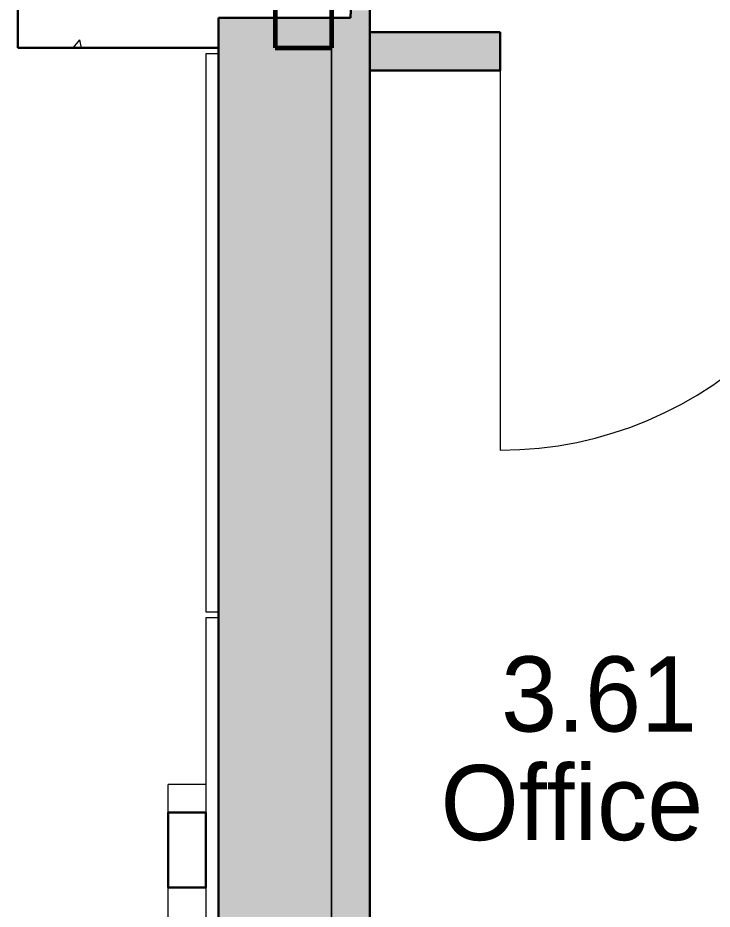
# Model space of a CAD drawing. Header units: millimetres. Extents: x 155927 to 317870, y -36033 to 97293.
# Drawn here: x 155927 to 157773, y 11274 to 13646 of the extents above; entities that cross this region are included whole.
import ezdxf

# ---------------------------------------------------------------- set-up
doc = ezdxf.new("R2010")
doc.units = ezdxf.units.MM
doc.header["$MEASUREMENT"] = 0
for name, color, linetype, lineweight in [('A-AREA-IDEN', 7, 'CONTINUOUS', 9), ('A-DOOR', 4, 'CONTINUOUS', 9), ('A-GENM', 8, 'CONTINUOUS', 9), ('A-GLAZ', 7, 'CONTINUOUS', 9), ('A-GLAZ-CURT', 7, 'CONTINUOUS', 9), ('A-WALL', 7, 'CONTINUOUS', 9), ('A-WALL-PATT', 7, 'CONTINUOUS', 9), ('I-WALL', 7, 'CONTINUOUS', 9), ('S-COLS-SYMB', 7, 'CONTINUOUS', 70)]:
    doc.layers.add(name, color=color, linetype=linetype, lineweight=lineweight)
doc.styles.add('Century Gothic', font='GOTHIC.TTF', dxfattribs={"height": 200})

msp = doc.modelspace()

# ---------------------------------------------------------------- hatches: boundary and pattern name
at = {"layer": 'A-WALL-PATT'}
h = msp.add_hatch(color=256, dxfattribs=at)
h.paths.add_polyline_path([(156474.5, 9267.6), (156760.8, 9267.6), (156760.8, 13645.6), (156460.8, 13645.6), (156460.8, 9267.6)], flags=0)
h.paths.add_polyline_path([(156474.5, 14969.6), (156760.8, 14969.6), (156760.8, 16290.6), (156460.8, 16290.6), (156460.8, 14969.6), (156465.3, 14969.6)], flags=0)
h.paths.add_polyline_path([(156760.8, 25449.6), (156760.8, 26790.6), (156460.8, 26790.6), (156460.8, 25449.6), (156474.5, 25449.6)], flags=0)
h.paths.add_polyline_path([(156460.8, 28449.6), (156760.8, 28449.6), (156760.8, 34347.6), (156460.8, 34347.6), (156460.8, 28906.5)], flags=0)
h = msp.add_hatch(color=256, dxfattribs=at)
h.paths.add_polyline_path([(156862.8, 9369.6), (156862.8, 13665.6), (156812, 13665.6), (156811.8, 13645.6), (156760.8, 13645.6), (156760.8, 9369.6)], flags=0)
h.paths.add_polyline_path([(156812, 14949.6), (156862.8, 14949.6), (156862.8, 16290.6), (156760.8, 16290.6), (156760.8, 14969.6), (156811.8, 14969.6)], flags=0)
h.paths.add_polyline_path([(156862.8, 25449.6), (156862.8, 26790.6), (156760.8, 26790.6), (156760.8, 25449.6)], flags=0)
h.paths.add_polyline_path([(156760.8, 28449.6), (156862.8, 28449.6), (156862.8, 34245.6), (156760.8, 34245.6), (156760.8, 28906.5)], flags=0)
h = msp.add_hatch(color=256, dxfattribs=at)
h.paths.add_polyline_path([(159476.8, 13505.6), (159476.8, 13607.6), (158219.8, 13607.6), (158219.8, 13505.6), (159374.8, 13505.6)], flags=0)
h.paths.add_polyline_path([(157209.8, 13505.6), (157209.8, 13607.6), (156862.8, 13607.6), (156862.8, 13505.6), (157076, 13505.6)], flags=0)

# ---------------------------------------------------------------- linework, layer by layer
at = {"layer": 'A-DOOR'}
msp.add_line((157209.8, 13505.6), (157209.8, 12495.6), dxfattribs=at)
msp.add_arc((157209.8, 13505.6), 1010, 270, 0, dxfattribs=at)
at = {"layer": 'A-GENM'}
for p, q in [((156326.8, 11530.9), (156326.8, 11606.2)), ((156426.8, 11606.2), (156326.8, 11606.2)), ((156326.8, 11229.2), (156326.8, 11332))]:
    msp.add_line(p, q, dxfattribs=at)
at = {"layer": 'A-GENM', "lineweight": 30}
for p, q in [((156326.8, 11530.9), (156326.8, 11332)), ((156426.8, 11530.9), (156326.8, 11530.9)), ((156426.8, 11332), (156426.8, 11530.9)), ((156326.8, 11332), (156426.8, 11332))]:
    msp.add_line(p, q, dxfattribs=at)
at = {"layer": 'A-GLAZ', "lineweight": 30}
for p, q in [((155926.8, 13665.6), (155926.8, 13565.6)), ((156811.8, 13645.6), (156812, 13665.6)), ((156460.8, 13565.6), (156460.8, 13645.6)), ((156460.8, 13645.6), (156811.8, 13645.6)), ((155926.8, 13565.6), (156460.8, 13565.6))]:
    msp.add_line(p, q, dxfattribs=at)
at = {"layer": 'A-GLAZ', "linetype": 'Continuous'}
for p, q in [((156074, 13565.6), (156091.8, 13586.8)), ((156095.9, 13565.6), (156092, 13586.7))]:
    msp.add_line(p, q, dxfattribs=at)
at = {"layer": 'A-GLAZ-CURT', "lineweight": 20}
for p, q in [((156426.8, 13549.6), (156426.8, 12065.6)), ((156460.8, 13549.6), (156426.8, 13549.6)), ((156460.8, 12065.6), (156460.8, 13549.6)), ((156426.8, 12065.6), (156460.8, 12065.6)), ((156426.8, 12049.6), (156426.8, 8985.6)), ((156460.8, 12049.6), (156426.8, 12049.6)), ((156460.8, 8985.6), (156460.8, 12049.6))]:
    msp.add_line(p, q, dxfattribs=at)
at = {"layer": 'A-WALL'}
msp.add_line((156760.8, 9369.6), (156760.8, 13645.6), dxfattribs=at)
at = {"layer": 'A-WALL', "lineweight": 30}
msp.add_line((156460.8, 13565.6), (156460.8, 9267.6), dxfattribs=at)
at = {"layer": 'I-WALL', "lineweight": 30}
for p, q in [((156862.8, 9369.6), (156862.8, 13665.6)), ((157209.8, 13607.6), (156862.8, 13607.6)), ((156862.8, 13607.6), (156862.8, 13505.6)), ((157209.8, 13505.6), (157209.8, 13607.6)), ((156862.8, 13505.6), (157209.8, 13505.6))]:
    msp.add_line(p, q, dxfattribs=at)
at = {"layer": 'I-WALL'}
msp.add_line((156760.8, 13645.6), (156760.8, 9369.6), dxfattribs=at)
at = {"layer": 'S-COLS-SYMB', "lineweight": 60}
for p, q in [((156610.8, 13665.6), (156610.8, 13565.6)), ((156760.8, 13665.6), (156760.8, 13565.6)), ((156610.8, 13565.6), (156760.8, 13565.6))]:
    msp.add_line(p, q, dxfattribs=at)

# ---------------------------------------------------------------- texts
at = {"layer": 'A-AREA-IDEN', "style": 'Century Gothic'}
for s, p in [('3.61', (157212, 11746.7)), ('Office', (157050.8, 11457.7))]:
    msp.add_text(s, height=200, dxfattribs=at).set_placement(p)

doc.saveas('drawing.dxf')
